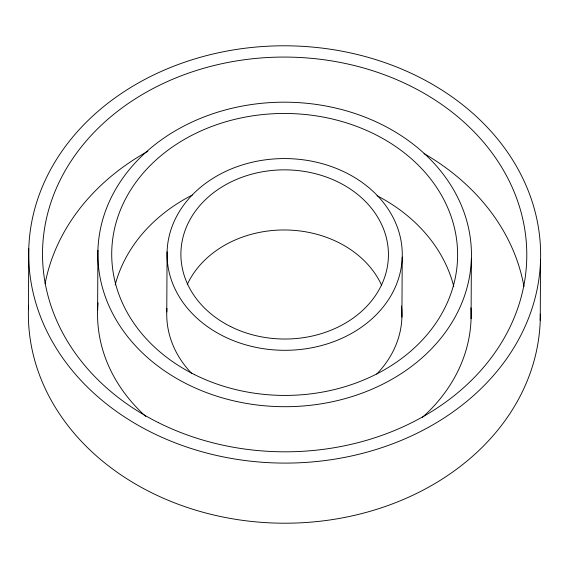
<?xml version="1.0" encoding="UTF-8"?>
<svg xmlns="http://www.w3.org/2000/svg" width="569" height="569" viewBox="0 0 569 569"><rect width="100%" height="100%" fill="white"/><g stroke="black" fill="none" stroke-linecap="round" stroke-linejoin="round"><path stroke-width="0.85" d="M28.45 308.882L28.763 248.767M97.612 310.411L97.925 250.303M166.767 311.947L167.087 251.832M401.913 317.168L402.233 257.053A117.612 95.869 0.3 0 0 228.425 170.145A117.612 95.869 0.3 0 0 223.318 336.13A117.612 95.869 0.3 0 0 402.233 257.053M471.075 318.697L471.388 258.589A186.788 152.257 0.3 0 0 195.345 120.557A186.788 152.257 0.3 0 0 187.237 384.182A186.788 152.257 0.3 0 0 471.388 258.589M540.237 320.233L540.55 260.118A255.972 208.652 0.3 0 0 162.265 70.976A255.972 208.652 0.3 0 0 151.155 432.234A255.972 208.652 0.3 0 0 540.55 260.118M540.315 314.102A255.972 208.652 0.3 0 1 279.543 523.167A255.972 208.652 0.3 0 1 28.592 305.375M45.086 283.767A242.138 197.372 0.3 0 1 147.869 151.276M424.054 153.594A242.138 197.372 0.3 0 1 523.957 286.556M470.933 307.829A186.788 152.257 0.3 0 1 422.404 417.361M145.756 416.401A186.788 152.257 0.3 0 1 98.067 302.9M115.173 284.941A172.955 140.984 0.3 0 1 192.258 195.053M377.041 195.7A172.955 140.984 0.3 0 1 453.813 286.705M401.465 306.051A117.612 95.869 0.3 0 1 376.699 374.075M191.803 373.563A117.612 95.869 0.3 0 1 166.952 308.533M187.279 284.457A103.771 84.589 0.3 0 1 284.493 229.968A103.771 84.589 0.3 0 1 381.507 285.033M158.374 422.625A242.138 197.372 0.3 0 0 526.716 259.813A242.138 197.372 0.3 0 0 168.879 80.89A242.138 197.372 0.3 0 0 158.374 422.625M194.456 374.573A172.955 140.984 0.3 0 0 457.561 258.276A172.955 140.984 0.3 0 0 201.959 130.479A172.955 140.984 0.3 0 0 194.456 374.573M230.537 326.521A103.771 84.589 0.3 0 0 388.399 256.747A103.771 84.589 0.3 0 0 235.04 180.067A103.771 84.589 0.3 0 0 230.537 326.521"/></g></svg>
